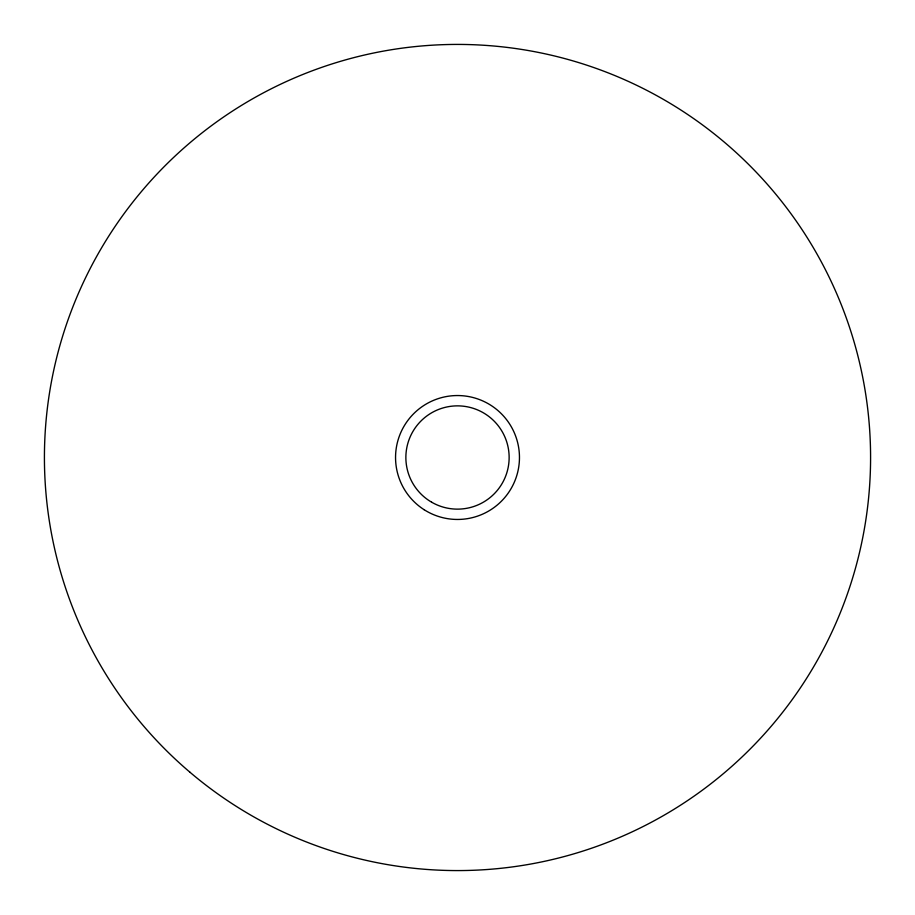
<?xml version="1.0" encoding="UTF-8"?>
<svg xmlns="http://www.w3.org/2000/svg" width="915" height="915" viewBox="0 0 915 915"><rect width="100%" height="100%" fill="white"/><g stroke="black" fill="none" stroke-linecap="round" stroke-linejoin="round"><path stroke-width="1.37" d="M189.851 772.146A413.088 413.088 0 0 0 863.817 531.97A413.088 413.088 0 0 0 318.832 68.385A413.088 413.088 0 0 0 189.851 772.146M431.686 502.221A51.64 51.64 0 0 0 509.14 457.5A51.64 51.64 0 0 0 431.686 412.779A51.64 51.64 0 0 0 431.686 502.221M424.103 509.689A61.968 61.968 0 0 0 519.4 460.325A61.968 61.968 0 0 0 428.998 402.486A61.968 61.968 0 0 0 424.103 509.689"/></g></svg>
